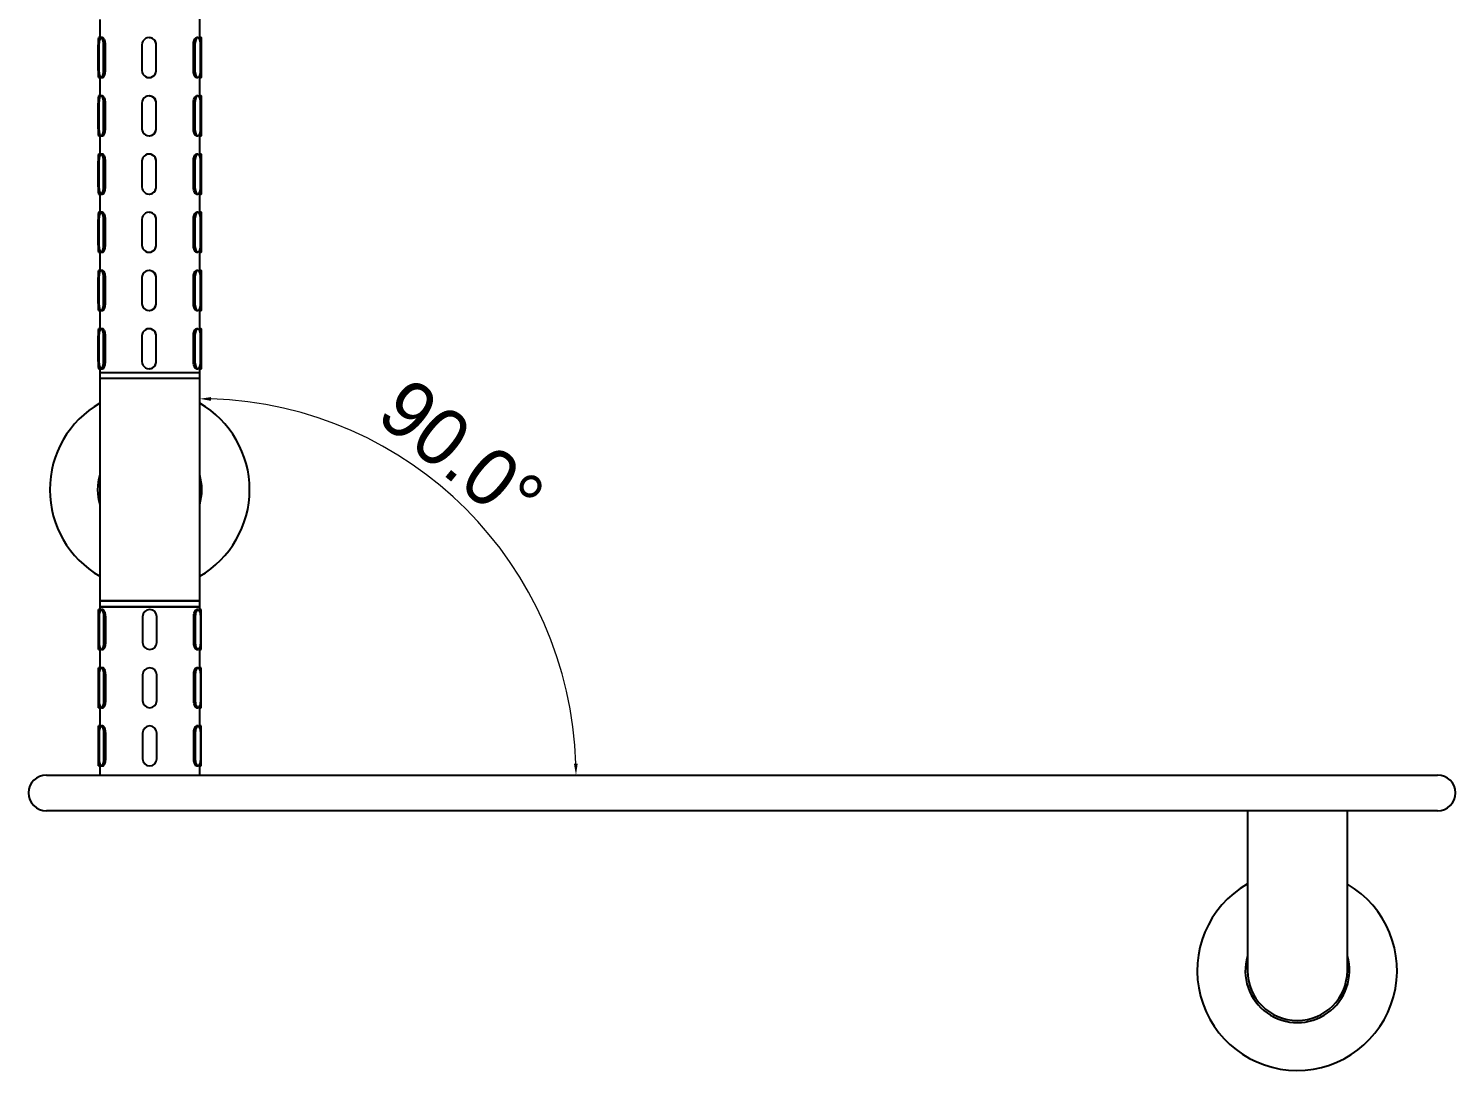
# Model space of a CAD drawing. Extents: x 0 to 2604, y 0 to 1908.
# Drawn here: x 938 to 1438, y 511 to 876 of the extents above; entities that cross this region are included whole.
import ezdxf

# ---------------------------------------------------------------- set-up
doc = ezdxf.new("R2010")
doc.units = 0
doc.header["$LTSCALE"] = 10
doc.header["$MEASUREMENT"] = 0
doc.header["$PDMODE"] = 3
doc.header["$PDSIZE"] = -10
doc.layers.get('0').update_dxf_attribs({"linetype": 'CONTINUOUS'})
doc.layers.get('DEFPOINTS').update_dxf_attribs({"linetype": 'CONTINUOUS'})
doc.styles.add('Daelim Dimension', font='')
doc.styles.get('Daelim Dimension').set_extended_font_data('나눔고딕')
doc.dimstyles.new('DEFAULT', dxfattribs={"dimscale": 2, "dimtxt": 2, "dimasz": 2, "dimexe": 0, "dimexo": 2, "dimgap": 1, "dimtad": 1, "dimdec": 0, "dimzin": 9, "dimdsep": 46, "dimtxsty": 'Daelim Dimension', "dimcen": 0.5, "dimclrd": 5, "dimclre": 5, "dimclrt": 256, "dimadec": 1, "dimazin": 0, "dimtfac": 1, "dimtdec": 0, "dimtix": 1, "dimtmove": 0, "dimatfit": 3, "dimfxl": 1, "dimtolj": 1, "dimtzin": 1, "dimlwd": 9, "dimlwe": 9, "dimarcsym": 0})

# ---------------------------------------------------------------- blocks, each defined once
blk = doc.blocks.new('*D3')
at = {"color": 5, "lineweight": 9, "transparency": 16777216}
blk.add_line((997.84, 718.25), (997.84, 746.11), dxfattribs=at)
blk.add_arc((997.84, 614.25), 131.86, 1.7381, 88.2619, dxfattribs=at)
at = {"color": 5, "transparency": 16777216}
for points in [[(1001.83, 745.38), (1001.85, 746.71), (997.84, 746.11)], [(1130.3, 618.26), (1128.97, 618.24), (1129.7, 614.25)]]:
    blk.add_solid(points, dxfattribs=at)
at = {"layer": 'DEFPOINTS', "color": 0, "transparency": 16777216}
for p in [(997.84, 714.25), (1112.03, 680.18), (997.84, 675.25), (944.12, 614.25), (1431.62, 614.25)]:
    blk.add_point(p, dxfattribs=at)
at = {"color": 7, "transparency": 16777216, "insert": (1089.55, 726.89), "char_height": 20, "attachment_point": 5, "rotation": 320.8467, "style": 'Daelim Dimension'}
blk.add_mtext('\\A1;90.0°', dxfattribs=at)

msp = doc.modelspace()

# ---------------------------------------------------------------- linework, layer by layer
at = {"color": 7, "linetype": 'Continuous', "lineweight": 25}
for p, q in [((962.84, 879.06), (962.84, 872.6)), ((997.84, 872.63), (997.84, 879.09)), ((962.31, 861.15), (962.31, 870.15)), ((962.84, 872.65), (962.34, 872.65)), ((962.52, 870.15), (962.52, 861.15)), ((963.82, 872.65), (963.35, 872.65)), ((964.17, 861.15), (964.17, 870.15)), ((964.81, 861.15), (964.81, 870.15)), ((977.61, 870.15), (977.61, 861.15)), ((980.11, 872.65), (980.11, 872.65)), ((982.61, 861.15), (982.61, 870.15)), ((982.62, 861.15), (982.62, 870.15)), ((995.65, 861.15), (995.65, 870.15)), ((996.29, 861.15), (996.29, 870.15)), ((997.17, 872.65), (996.7, 872.65)), ((998.34, 872.65), (997.83, 872.65)), ((998.06, 870.15), (998.06, 861.15)), ((998.3, 861.15), (998.3, 870.15)), ((998.37, 870.15), (998.37, 861.15)), ((962.34, 858.65), (962.84, 858.65)), ((962.84, 858.66), (962.84, 852.2)), ((963.35, 858.65), (963.82, 858.65)), ((980.11, 858.65), (980.11, 858.65)), ((996.7, 858.65), (997.17, 858.65)), ((997.83, 858.65), (998.34, 858.65)), ((997.84, 852.23), (997.84, 858.69)), ((962.84, 852.25), (962.34, 852.25)), ((963.82, 852.25), (963.35, 852.25)), ((980.11, 852.25), (980.11, 852.25)), ((997.17, 852.25), (996.7, 852.25)), ((998.34, 852.25), (997.83, 852.25)), ((962.31, 840.75), (962.31, 849.75)), ((962.52, 849.75), (962.52, 840.75)), ((964.17, 840.75), (964.17, 849.75)), ((964.81, 840.75), (964.81, 849.75)), ((977.61, 849.75), (977.61, 840.75)), ((982.61, 840.75), (982.61, 849.75)), ((982.62, 840.75), (982.62, 849.75)), ((995.65, 840.75), (995.65, 849.75)), ((996.29, 840.75), (996.29, 849.75)), ((998.06, 849.75), (998.06, 840.75)), ((998.3, 840.75), (998.3, 849.75)), ((998.37, 849.75), (998.37, 840.75)), ((962.34, 838.25), (962.84, 838.25)), ((962.84, 838.26), (962.84, 831.8)), ((963.35, 838.25), (963.82, 838.25)), ((980.11, 838.25), (980.11, 838.25)), ((996.7, 838.25), (997.17, 838.25)), ((997.83, 838.25), (998.34, 838.25)), ((997.84, 831.83), (997.84, 838.29)), ((962.84, 831.85), (962.34, 831.85)), ((963.82, 831.85), (963.35, 831.85)), ((980.11, 831.85), (980.11, 831.85)), ((997.17, 831.85), (996.7, 831.85)), ((998.34, 831.85), (997.83, 831.85)), ((962.31, 820.35), (962.31, 829.35)), ((962.52, 829.35), (962.52, 820.35)), ((964.17, 820.35), (964.17, 829.35)), ((964.81, 820.35), (964.81, 829.35)), ((977.61, 829.35), (977.61, 820.35)), ((982.61, 820.35), (982.61, 829.35)), ((982.62, 820.35), (982.62, 829.35)), ((995.65, 820.35), (995.65, 829.35)), ((996.29, 820.35), (996.29, 829.35)), ((998.06, 829.35), (998.06, 820.35)), ((998.3, 820.35), (998.3, 829.35)), ((998.37, 829.35), (998.37, 820.35)), ((962.34, 817.85), (962.84, 817.85)), ((962.84, 817.86), (962.84, 811.4)), ((963.35, 817.85), (963.82, 817.85)), ((980.11, 817.85), (980.11, 817.85)), ((996.7, 817.85), (997.17, 817.85)), ((997.83, 817.85), (998.34, 817.85)), ((997.84, 811.43), (997.84, 817.89)), ((962.84, 811.45), (962.34, 811.45)), ((963.82, 811.45), (963.35, 811.45)), ((980.11, 811.45), (980.11, 811.45)), ((997.17, 811.45), (996.7, 811.45)), ((998.34, 811.45), (997.83, 811.45)), ((962.31, 799.95), (962.31, 808.95)), ((962.52, 808.95), (962.52, 799.95)), ((964.17, 799.95), (964.17, 808.95)), ((964.81, 799.95), (964.81, 808.95)), ((977.61, 808.95), (977.61, 799.95)), ((982.61, 799.95), (982.61, 808.95)), ((982.62, 799.95), (982.62, 808.95)), ((995.65, 799.95), (995.65, 808.95)), ((996.29, 799.95), (996.29, 808.95)), ((998.06, 808.95), (998.06, 799.95)), ((998.3, 799.95), (998.3, 808.95)), ((998.37, 808.95), (998.37, 799.95)), ((962.34, 797.45), (962.84, 797.45)), ((962.84, 797.46), (962.84, 791)), ((963.35, 797.45), (963.82, 797.45)), ((980.11, 797.45), (980.11, 797.45)), ((996.7, 797.45), (997.17, 797.45)), ((997.83, 797.45), (998.34, 797.45)), ((997.84, 791.03), (997.84, 797.49)), ((962.84, 791.05), (962.34, 791.05)), ((963.82, 791.05), (963.35, 791.05)), ((980.11, 791.05), (980.11, 791.05)), ((997.17, 791.05), (996.7, 791.05)), ((998.34, 791.05), (997.83, 791.05)), ((962.31, 779.55), (962.31, 788.55)), ((962.52, 788.55), (962.52, 779.55)), ((964.17, 779.55), (964.17, 788.55)), ((964.81, 779.55), (964.81, 788.55)), ((977.61, 788.55), (977.61, 779.55)), ((982.61, 779.55), (982.61, 788.55)), ((982.62, 779.55), (982.62, 788.55)), ((995.65, 779.55), (995.65, 788.55)), ((996.29, 779.55), (996.29, 788.55)), ((998.06, 788.55), (998.06, 779.55)), ((998.3, 779.55), (998.3, 788.55)), ((998.37, 788.55), (998.37, 779.55)), ((962.34, 777.05), (962.84, 777.05)), ((962.84, 777.06), (962.84, 770.6)), ((963.35, 777.05), (963.82, 777.05)), ((980.11, 777.05), (980.11, 777.05)), ((996.7, 777.05), (997.17, 777.05)), ((997.83, 777.05), (998.34, 777.05)), ((997.84, 770.63), (997.84, 777.09)), ((962.84, 770.65), (962.34, 770.65)), ((963.82, 770.65), (963.35, 770.65)), ((980.11, 770.65), (980.11, 770.65)), ((997.17, 770.65), (996.7, 770.65)), ((998.34, 770.65), (997.83, 770.65)), ((962.31, 759.15), (962.31, 768.15)), ((962.52, 768.15), (962.52, 759.15)), ((964.17, 759.15), (964.17, 768.15)), ((964.81, 759.15), (964.81, 768.15)), ((977.61, 768.15), (977.61, 759.15)), ((982.61, 759.15), (982.61, 768.15)), ((982.62, 759.15), (982.62, 768.15)), ((995.65, 759.15), (995.65, 768.15)), ((996.29, 759.15), (996.29, 768.15)), ((998.06, 768.15), (998.06, 759.15)), ((998.3, 759.15), (998.3, 768.15)), ((998.37, 768.15), (998.37, 759.15)), ((962.34, 756.65), (962.84, 756.65)), ((962.84, 756.66), (962.84, 755.25)), ((962.84, 755.25), (962.84, 753.25)), ((997.84, 755.25), (962.84, 755.25)), ((963.35, 756.65), (963.82, 756.65)), ((980.11, 756.65), (980.11, 756.65)), ((996.7, 756.65), (997.17, 756.65)), ((997.83, 756.65), (998.34, 756.65)), ((997.84, 755.25), (997.84, 756.69)), ((997.84, 753.25), (997.84, 755.25)), ((962.84, 753.25), (962.84, 714.25)), ((997.84, 753.25), (962.84, 753.25)), ((997.84, 714.25), (997.84, 753.25)), ((962.84, 714.25), (962.84, 675.25)), ((997.84, 675.25), (997.84, 714.25)), ((962.84, 675.25), (962.84, 673.25)), ((962.84, 675.25), (980.34, 675.25)), ((997.84, 675.25), (962.84, 675.25)), ((980.34, 675.25), (997.84, 675.25)), ((997.84, 673.25), (997.84, 675.25)), ((962.84, 672.25), (962.34, 672.25)), ((962.34, 669.75), (962.34, 672.25)), ((962.84, 673.25), (962.84, 672.21)), ((962.84, 673.25), (980.34, 673.25)), ((980.34, 673.25), (962.84, 673.25)), ((963.9, 672.25), (963.42, 672.25)), ((980.34, 673.25), (997.84, 673.25)), ((997.84, 673.25), (980.34, 673.25)), ((997.25, 672.25), (996.78, 672.25)), ((998.34, 672.25), (997.83, 672.25)), ((997.84, 672.21), (997.84, 673.25)), ((998.34, 669.75), (998.34, 672.25)), ((962.34, 660.75), (962.34, 669.75)), ((962.57, 669.75), (962.57, 660.75)), ((964.28, 660.75), (964.28, 669.75)), ((964.92, 660.75), (964.92, 669.75)), ((977.84, 669.75), (977.84, 660.75)), ((982.84, 660.75), (982.84, 669.75)), ((995.76, 660.75), (995.76, 669.75)), ((996.4, 660.75), (996.4, 669.75)), ((998.11, 669.75), (998.11, 660.75)), ((998.34, 660.75), (998.34, 669.75)), ((962.34, 658.25), (962.34, 660.75)), ((998.34, 658.25), (998.34, 660.75)), ((962.34, 658.25), (962.84, 658.25)), ((962.84, 658.28), (962.84, 651.81)), ((963.42, 658.25), (963.9, 658.25)), ((996.78, 658.25), (997.25, 658.25)), ((997.83, 658.25), (998.34, 658.25)), ((997.84, 651.81), (997.84, 658.28)), ((962.84, 651.85), (962.34, 651.85)), ((962.34, 649.35), (962.34, 651.85)), ((963.9, 651.85), (963.42, 651.85)), ((997.25, 651.85), (996.78, 651.85)), ((998.34, 651.85), (997.83, 651.85)), ((998.34, 649.35), (998.34, 651.85)), ((962.34, 640.35), (962.34, 649.35)), ((962.57, 649.35), (962.57, 640.35)), ((964.28, 640.35), (964.28, 649.35)), ((964.92, 640.35), (964.92, 649.35)), ((977.84, 649.35), (977.84, 640.35)), ((982.84, 640.35), (982.84, 649.35)), ((995.76, 640.35), (995.76, 649.35)), ((996.4, 640.35), (996.4, 649.35)), ((998.11, 649.35), (998.11, 640.35)), ((998.34, 640.35), (998.34, 649.35)), ((962.34, 637.85), (962.34, 640.35)), ((998.34, 637.85), (998.34, 640.35)), ((962.34, 637.85), (962.84, 637.85)), ((962.84, 637.88), (962.84, 631.41)), ((963.42, 637.85), (963.9, 637.85)), ((996.78, 637.85), (997.25, 637.85)), ((997.83, 637.85), (998.34, 637.85)), ((997.84, 631.41), (997.84, 637.88)), ((962.84, 631.45), (962.34, 631.45)), ((962.34, 628.95), (962.34, 631.45)), ((963.9, 631.45), (963.42, 631.45)), ((997.25, 631.45), (996.78, 631.45)), ((998.34, 631.45), (997.83, 631.45)), ((998.34, 628.95), (998.34, 631.45)), ((962.34, 619.95), (962.34, 628.95)), ((962.57, 628.95), (962.57, 619.95)), ((964.28, 619.95), (964.28, 628.95)), ((964.92, 619.95), (964.92, 628.95)), ((977.84, 628.95), (977.84, 619.95)), ((982.84, 619.95), (982.84, 628.95)), ((995.76, 619.95), (995.76, 628.95)), ((996.4, 619.95), (996.4, 628.95)), ((998.11, 628.95), (998.11, 619.95)), ((998.34, 619.95), (998.34, 628.95)), ((962.34, 617.45), (962.34, 619.95)), ((962.34, 617.45), (962.84, 617.45)), ((962.84, 617.48), (962.84, 614.25)), ((963.42, 617.45), (963.9, 617.45)), ((996.78, 617.45), (997.25, 617.45)), ((997.83, 617.45), (998.34, 617.45)), ((997.84, 614.25), (997.84, 617.48)), ((998.34, 617.45), (998.34, 619.95)), ((944.12, 614.25), (1431.62, 614.25)), ((1431.62, 601.75), (944.12, 601.75)), ((1364.98, 601.75), (1364.98, 570.75)), ((1399.98, 570.75), (1399.98, 601.75)), ((1364.98, 570.75), (1364.98, 545.75)), ((1399.98, 545.75), (1399.98, 570.75))]:
    msp.add_line(p, q, dxfattribs=at)
at = {"color": 7, "linetype": 'Continuous', "lineweight": 25, "flags": 128}
for points in [[(964.17, 870.15), (964.11, 871.1), (963.93, 871.91), (963.66, 872.46), (963.35, 872.65), (963.03, 872.46), (962.76, 871.91), (962.58, 871.1), (962.52, 870.15)], [(996.29, 870.15), (996.35, 871.1), (996.55, 871.91), (996.83, 872.46), (997.17, 872.65), (997.51, 872.46), (997.8, 871.91), (997.99, 871.1), (998.06, 870.15)], [(998.3, 870.15), (998.31, 871.1), (998.31, 871.91), (998.32, 872.46), (998.34, 872.65), (998.35, 872.46), (998.36, 871.91), (998.36, 871.1), (998.37, 870.15)], [(962.52, 861.15), (962.58, 860.19), (962.76, 859.38), (963.03, 858.84), (963.35, 858.65), (963.66, 858.84), (963.93, 859.38), (964.11, 860.19), (964.17, 861.15)], [(998.06, 861.15), (997.99, 860.19), (997.8, 859.38), (997.51, 858.84), (997.17, 858.65), (996.83, 858.84), (996.55, 859.38), (996.35, 860.19), (996.29, 861.15)], [(998.37, 861.15), (998.36, 860.19), (998.36, 859.38), (998.35, 858.84), (998.34, 858.65), (998.32, 858.84), (998.31, 859.38), (998.31, 860.19), (998.3, 861.15)], [(964.17, 849.75), (964.11, 850.7), (963.93, 851.51), (963.66, 852.06), (963.35, 852.25), (963.03, 852.06), (962.76, 851.51), (962.58, 850.7), (962.52, 849.75)], [(996.29, 849.75), (996.35, 850.7), (996.55, 851.51), (996.83, 852.06), (997.17, 852.25), (997.51, 852.06), (997.8, 851.51), (997.99, 850.7), (998.06, 849.75)], [(998.3, 849.75), (998.31, 850.7), (998.31, 851.51), (998.32, 852.06), (998.34, 852.25), (998.35, 852.06), (998.36, 851.51), (998.36, 850.7), (998.37, 849.75)], [(962.52, 840.75), (962.58, 839.79), (962.76, 838.98), (963.03, 838.44), (963.35, 838.25), (963.66, 838.44), (963.93, 838.98), (964.11, 839.79), (964.17, 840.75)], [(998.06, 840.75), (997.99, 839.79), (997.8, 838.98), (997.51, 838.44), (997.17, 838.25), (996.83, 838.44), (996.55, 838.98), (996.35, 839.79), (996.29, 840.75)], [(998.37, 840.75), (998.36, 839.79), (998.36, 838.98), (998.35, 838.44), (998.34, 838.25), (998.32, 838.44), (998.31, 838.98), (998.31, 839.79), (998.3, 840.75)], [(964.17, 829.35), (964.11, 830.3), (963.93, 831.11), (963.66, 831.66), (963.35, 831.85), (963.03, 831.66), (962.76, 831.11), (962.58, 830.3), (962.52, 829.35)], [(996.29, 829.35), (996.35, 830.3), (996.55, 831.11), (996.83, 831.66), (997.17, 831.85), (997.51, 831.66), (997.8, 831.11), (997.99, 830.3), (998.06, 829.35)], [(998.3, 829.35), (998.31, 830.3), (998.31, 831.11), (998.32, 831.66), (998.34, 831.85), (998.35, 831.66), (998.36, 831.11), (998.36, 830.3), (998.37, 829.35)], [(962.52, 820.35), (962.58, 819.39), (962.76, 818.58), (963.03, 818.04), (963.35, 817.85), (963.66, 818.04), (963.93, 818.58), (964.11, 819.39), (964.17, 820.35)], [(998.06, 820.35), (997.99, 819.39), (997.8, 818.58), (997.51, 818.04), (997.17, 817.85), (996.83, 818.04), (996.55, 818.58), (996.35, 819.39), (996.29, 820.35)], [(998.37, 820.35), (998.36, 819.39), (998.36, 818.58), (998.35, 818.04), (998.34, 817.85), (998.32, 818.04), (998.31, 818.58), (998.31, 819.39), (998.3, 820.35)], [(964.17, 808.95), (964.11, 809.9), (963.93, 810.71), (963.66, 811.26), (963.35, 811.45), (963.03, 811.26), (962.76, 810.71), (962.58, 809.9), (962.52, 808.95)], [(996.29, 808.95), (996.35, 809.9), (996.55, 810.71), (996.83, 811.26), (997.17, 811.45), (997.51, 811.26), (997.8, 810.71), (997.99, 809.9), (998.06, 808.95)], [(998.3, 808.95), (998.31, 809.9), (998.31, 810.71), (998.32, 811.26), (998.34, 811.45), (998.35, 811.26), (998.36, 810.71), (998.36, 809.9), (998.37, 808.95)], [(962.52, 799.95), (962.58, 798.99), (962.76, 798.18), (963.03, 797.64), (963.35, 797.45), (963.66, 797.64), (963.93, 798.18), (964.11, 798.99), (964.17, 799.95)], [(998.06, 799.95), (997.99, 798.99), (997.8, 798.18), (997.51, 797.64), (997.17, 797.45), (996.83, 797.64), (996.55, 798.18), (996.35, 798.99), (996.29, 799.95)], [(998.37, 799.95), (998.36, 798.99), (998.36, 798.18), (998.35, 797.64), (998.34, 797.45), (998.32, 797.64), (998.31, 798.18), (998.31, 798.99), (998.3, 799.95)], [(964.17, 788.55), (964.11, 789.5), (963.93, 790.31), (963.66, 790.86), (963.35, 791.05), (963.03, 790.86), (962.76, 790.31), (962.58, 789.5), (962.52, 788.55)], [(996.29, 788.55), (996.35, 789.5), (996.55, 790.31), (996.83, 790.86), (997.17, 791.05), (997.51, 790.86), (997.8, 790.31), (997.99, 789.5), (998.06, 788.55)], [(998.3, 788.55), (998.31, 789.5), (998.31, 790.31), (998.32, 790.86), (998.34, 791.05), (998.35, 790.86), (998.36, 790.31), (998.36, 789.5), (998.37, 788.55)], [(962.52, 779.55), (962.58, 778.59), (962.76, 777.78), (963.03, 777.24), (963.35, 777.05), (963.66, 777.24), (963.93, 777.78), (964.11, 778.59), (964.17, 779.55)], [(998.06, 779.55), (997.99, 778.59), (997.8, 777.78), (997.51, 777.24), (997.17, 777.05), (996.83, 777.24), (996.55, 777.78), (996.35, 778.59), (996.29, 779.55)], [(998.37, 779.55), (998.36, 778.59), (998.36, 777.78), (998.35, 777.24), (998.34, 777.05), (998.32, 777.24), (998.31, 777.78), (998.31, 778.59), (998.3, 779.55)], [(964.17, 768.15), (964.11, 769.1), (963.93, 769.91), (963.66, 770.46), (963.35, 770.65), (963.03, 770.46), (962.76, 769.91), (962.58, 769.1), (962.52, 768.15)], [(996.29, 768.15), (996.35, 769.1), (996.55, 769.91), (996.83, 770.46), (997.17, 770.65), (997.51, 770.46), (997.8, 769.91), (997.99, 769.1), (998.06, 768.15)], [(998.3, 768.15), (998.31, 769.1), (998.31, 769.91), (998.32, 770.46), (998.34, 770.65), (998.35, 770.46), (998.36, 769.91), (998.36, 769.1), (998.37, 768.15)], [(962.52, 759.15), (962.58, 758.19), (962.76, 757.38), (963.03, 756.84), (963.35, 756.65), (963.66, 756.84), (963.93, 757.38), (964.11, 758.19), (964.17, 759.15)], [(998.06, 759.15), (997.99, 758.19), (997.8, 757.38), (997.51, 756.84), (997.17, 756.65), (996.83, 756.84), (996.55, 757.38), (996.35, 758.19), (996.29, 759.15)], [(998.37, 759.15), (998.36, 758.19), (998.36, 757.38), (998.35, 756.84), (998.34, 756.65), (998.32, 756.84), (998.31, 757.38), (998.31, 758.19), (998.3, 759.15)], [(964.28, 669.75), (964.21, 670.7), (964.03, 671.51), (963.75, 672.06), (963.42, 672.25), (963.09, 672.06), (962.82, 671.51), (962.63, 670.7), (962.57, 669.75)], [(996.4, 669.75), (996.46, 670.7), (996.65, 671.51), (996.92, 672.06), (997.25, 672.25), (997.58, 672.06), (997.86, 671.51), (998.04, 670.7), (998.11, 669.75)], [(962.57, 660.75), (962.63, 659.79), (962.82, 658.98), (963.09, 658.44), (963.42, 658.25), (963.75, 658.44), (964.03, 658.98), (964.21, 659.79), (964.28, 660.75)], [(998.11, 660.75), (998.04, 659.79), (997.86, 658.98), (997.58, 658.44), (997.25, 658.25), (996.92, 658.44), (996.65, 658.98), (996.46, 659.79), (996.4, 660.75)], [(964.28, 649.35), (964.21, 650.3), (964.03, 651.11), (963.75, 651.66), (963.42, 651.85), (963.09, 651.66), (962.82, 651.11), (962.63, 650.3), (962.57, 649.35)], [(996.4, 649.35), (996.46, 650.3), (996.65, 651.11), (996.92, 651.66), (997.25, 651.85), (997.58, 651.66), (997.86, 651.11), (998.04, 650.3), (998.11, 649.35)], [(962.57, 640.35), (962.63, 639.39), (962.82, 638.58), (963.09, 638.04), (963.42, 637.85), (963.75, 638.04), (964.03, 638.58), (964.21, 639.39), (964.28, 640.35)], [(998.11, 640.35), (998.04, 639.39), (997.86, 638.58), (997.58, 638.04), (997.25, 637.85), (996.92, 638.04), (996.65, 638.58), (996.46, 639.39), (996.4, 640.35)], [(964.28, 628.95), (964.21, 629.9), (964.03, 630.71), (963.75, 631.26), (963.42, 631.45), (963.09, 631.26), (962.82, 630.71), (962.63, 629.9), (962.57, 628.95)], [(996.4, 628.95), (996.46, 629.9), (996.65, 630.71), (996.92, 631.26), (997.25, 631.45), (997.58, 631.26), (997.86, 630.71), (998.04, 629.9), (998.11, 628.95)], [(962.57, 619.95), (962.63, 618.99), (962.82, 618.18), (963.09, 617.64), (963.42, 617.45), (963.75, 617.64), (964.03, 618.18), (964.21, 618.99), (964.28, 619.95)], [(998.11, 619.95), (998.04, 618.99), (997.86, 618.18), (997.58, 617.64), (997.25, 617.45), (996.92, 617.64), (996.65, 618.18), (996.46, 618.99), (996.4, 619.95)]]:
    msp.add_lwpolyline(points, dxfattribs=at)
at = {"color": 7, "linetype": 'Continuous', "lineweight": 25}
for centre, radius, start, end in [((1011.64, 870.77), 49.34, 177.8221, 180.7257), ((980.11, 870.15), 2.5, 359.9965, 180.0035), ((1011.64, 860.52), 49.34, 179.2743, 182.1779), ((980.11, 861.15), 2.5, 179.9965, 0.0035), ((1011.64, 850.37), 49.34, 177.8221, 180.7257), ((980.11, 849.75), 2.5, 359.9965, 180.0035), ((1011.64, 840.12), 49.34, 179.2743, 182.1779), ((980.11, 840.75), 2.5, 179.9965, 0.0035), ((1011.64, 829.97), 49.34, 177.8221, 180.7257), ((980.11, 829.35), 2.5, 359.9965, 180.0035), ((1011.64, 819.72), 49.34, 179.2743, 182.1779), ((980.11, 820.35), 2.5, 179.9965, 0.0035), ((1011.64, 809.57), 49.34, 177.8221, 180.7257), ((980.11, 808.95), 2.5, 359.9965, 180.0035), ((1011.64, 799.32), 49.34, 179.2743, 182.1779), ((980.11, 799.95), 2.5, 179.9965, 0.0035), ((1011.64, 789.17), 49.34, 177.8221, 180.7257), ((980.11, 788.55), 2.5, 359.9965, 180.0035), ((1011.64, 778.92), 49.34, 179.2743, 182.1779), ((980.11, 779.55), 2.5, 179.9965, 0.0035), ((1011.64, 768.77), 49.34, 177.8221, 180.7257), ((980.11, 768.15), 2.5, 359.9965, 180.0035), ((1011.64, 758.52), 49.34, 179.2743, 182.1779), ((980.11, 759.15), 2.5, 179.9965, 0.0035), ((980.34, 714.25), 18.25, 163.5171, 196.4829), ((980.34, 714.25), 18.25, 343.5171, 16.4829), ((980.34, 669.75), 2.5, 0, 180), ((980.34, 660.75), 2.5, 180, 0), ((980.34, 649.35), 2.5, 0, 180), ((980.34, 640.35), 2.5, 180, 0), ((980.34, 628.95), 2.5, 0, 180), ((980.34, 619.95), 2.5, 180, 0), ((944.12, 608), 6.25, 90, 270), ((1431.62, 608), 6.25, 270, 90), ((1382.48, 545.75), 18.25, 163.5171, 16.4829), ((1382.48, 545.75), 17.5, 180, 270), ((1382.48, 545.75), 17.5, 270, 0)]:
    msp.add_arc(centre, radius, start, end, dxfattribs=at)
for centre, start, end in [((980.34, 714.25), 119.9998, 240.0002), ((980.34, 714.25), 299.9998, 60.0002), ((1382.39, 545.75), 119.8299, 59.8296)]:
    msp.add_arc(centre, 35, start, end)
for points, knots in [([(962.88, 872.15), (962.88, 872.19), (962.86, 872.42), (962.84, 872.59), (962.84, 872.6), (962.84, 872.6)], [0, 0, 0, 0, 0.117453, 0.747636, 1, 1, 1, 1]), ([(964.81, 870.15), (964.8, 870.43), (964.77, 870.98), (964.58, 871.73), (964.31, 872.29), (964.04, 872.61), (963.88, 872.61), (963.82, 872.61)], [0, 0, 0, 0, 0.213248, 0.426444, 0.641012, 0.856495, 1, 1, 1, 1]), ([(982.62, 870.15), (982.59, 870.43), (982.53, 870.98), (982.11, 871.73), (981.48, 872.29), (980.77, 872.61), (980.3, 872.61), (980.11, 872.61)], [0, 0, 0, 0, 0.213248, 0.426444, 0.641012, 0.856495, 1, 1, 1, 1]), ([(995.65, 870.15), (995.66, 870.43), (995.69, 870.98), (995.9, 871.73), (996.18, 872.29), (996.47, 872.61), (996.63, 872.61), (996.7, 872.61)], [0, 0, 0, 0, 0.213248, 0.426444, 0.641012, 0.856495, 1, 1, 1, 1]), ([(997.74, 872.01), (997.75, 872.1), (997.78, 872.38), (997.82, 872.61), (997.83, 872.61), (997.83, 872.61)], [0, 0, 0, 0, 0.208826, 0.683729, 1, 1, 1, 1]), ([(963.82, 858.68), (963.85, 858.67), (963.97, 858.63), (964.21, 858.86), (964.49, 859.33), (964.71, 860.03), (964.8, 860.67), (964.81, 861.05), (964.81, 861.15)], [0, 0, 0, 0, 0.070496, 0.28295, 0.496154, 0.711255, 0.926476, 1, 1, 1, 1]), ([(980.12, 858.68), (980.21, 858.67), (980.58, 858.63), (981.21, 858.86), (981.91, 859.33), (982.41, 860.03), (982.6, 860.67), (982.61, 861.05), (982.62, 861.15)], [0, 0, 0, 0, 0.070496, 0.28295, 0.496154, 0.711255, 0.926476, 1, 1, 1, 1]), ([(996.7, 858.68), (996.67, 858.67), (996.54, 858.63), (996.29, 858.86), (995.99, 859.33), (995.75, 860.03), (995.66, 860.67), (995.65, 861.05), (995.65, 861.15)], [0, 0, 0, 0, 0.070496, 0.28295, 0.496154, 0.711255, 0.926476, 1, 1, 1, 1]), ([(962.84, 858.66), (962.84, 858.66), (962.83, 858.64), (962.85, 858.8), (962.87, 859.05), (962.88, 859.14)], [0, 0, 0, 0, 0.0421383, 0.6731827, 1, 1, 1, 1]), ([(997.83, 858.68), (997.83, 858.67), (997.83, 858.63), (997.79, 858.82), (997.76, 859.13), (997.74, 859.26)], [0, 0, 0, 0, 0.1570071, 0.6301764, 1, 1, 1, 1]), ([(962.88, 851.75), (962.88, 851.79), (962.86, 852.02), (962.84, 852.19), (962.84, 852.2), (962.84, 852.2)], [0, 0, 0, 0, 0.1174528, 0.747636, 1, 1, 1, 1]), ([(964.81, 849.75), (964.8, 850.03), (964.77, 850.58), (964.58, 851.33), (964.31, 851.89), (964.04, 852.21), (963.88, 852.21), (963.82, 852.21)], [0, 0, 0, 0, 0.213248, 0.426444, 0.641012, 0.856495, 1, 1, 1, 1]), ([(982.62, 849.75), (982.59, 850.03), (982.53, 850.58), (982.11, 851.33), (981.48, 851.89), (980.77, 852.21), (980.3, 852.21), (980.11, 852.21)], [0, 0, 0, 0, 0.213248, 0.426444, 0.641012, 0.856495, 1, 1, 1, 1]), ([(995.65, 849.75), (995.66, 850.03), (995.69, 850.58), (995.9, 851.33), (996.18, 851.89), (996.47, 852.21), (996.63, 852.21), (996.7, 852.21)], [0, 0, 0, 0, 0.213248, 0.426444, 0.641012, 0.856495, 1, 1, 1, 1]), ([(997.74, 851.61), (997.75, 851.7), (997.78, 851.98), (997.82, 852.21), (997.83, 852.21), (997.83, 852.21)], [0, 0, 0, 0, 0.208826, 0.683729, 1, 1, 1, 1]), ([(963.82, 838.28), (963.85, 838.27), (963.97, 838.23), (964.21, 838.46), (964.49, 838.93), (964.71, 839.63), (964.8, 840.27), (964.81, 840.65), (964.81, 840.75)], [0, 0, 0, 0, 0.070496, 0.28295, 0.496154, 0.711255, 0.926476, 1, 1, 1, 1]), ([(980.12, 838.28), (980.21, 838.27), (980.58, 838.23), (981.21, 838.46), (981.91, 838.93), (982.41, 839.63), (982.6, 840.27), (982.61, 840.65), (982.62, 840.75)], [0, 0, 0, 0, 0.070496, 0.28295, 0.496154, 0.711255, 0.926476, 1, 1, 1, 1]), ([(996.7, 838.28), (996.67, 838.27), (996.54, 838.23), (996.29, 838.46), (995.99, 838.93), (995.75, 839.63), (995.66, 840.27), (995.65, 840.65), (995.65, 840.75)], [0, 0, 0, 0, 0.070496, 0.28295, 0.496154, 0.711255, 0.926476, 1, 1, 1, 1]), ([(962.84, 838.26), (962.84, 838.26), (962.83, 838.24), (962.85, 838.4), (962.87, 838.65), (962.88, 838.74)], [0, 0, 0, 0, 0.0421383, 0.6731827, 1, 1, 1, 1]), ([(997.83, 838.28), (997.83, 838.27), (997.83, 838.23), (997.79, 838.42), (997.76, 838.73), (997.74, 838.86)], [0, 0, 0, 0, 0.157007, 0.630176, 1, 1, 1, 1]), ([(962.88, 831.35), (962.88, 831.39), (962.86, 831.62), (962.84, 831.79), (962.84, 831.8), (962.84, 831.8)], [0, 0, 0, 0, 0.1174528, 0.747636, 1, 1, 1, 1]), ([(964.81, 829.35), (964.8, 829.63), (964.77, 830.18), (964.58, 830.93), (964.31, 831.49), (964.04, 831.81), (963.88, 831.81), (963.82, 831.81)], [0, 0, 0, 0, 0.213248, 0.426444, 0.641012, 0.856495, 1, 1, 1, 1]), ([(982.62, 829.35), (982.59, 829.63), (982.53, 830.18), (982.11, 830.93), (981.48, 831.49), (980.77, 831.81), (980.3, 831.81), (980.11, 831.81)], [0, 0, 0, 0, 0.213248, 0.426444, 0.641012, 0.856495, 1, 1, 1, 1]), ([(995.65, 829.35), (995.66, 829.63), (995.69, 830.18), (995.9, 830.93), (996.18, 831.49), (996.47, 831.81), (996.63, 831.81), (996.7, 831.81)], [0, 0, 0, 0, 0.213248, 0.426444, 0.641012, 0.856495, 1, 1, 1, 1]), ([(997.74, 831.21), (997.75, 831.3), (997.78, 831.58), (997.82, 831.81), (997.83, 831.81), (997.83, 831.81)], [0, 0, 0, 0, 0.208826, 0.683729, 1, 1, 1, 1]), ([(963.82, 817.88), (963.85, 817.87), (963.97, 817.83), (964.21, 818.06), (964.49, 818.53), (964.71, 819.23), (964.8, 819.87), (964.81, 820.25), (964.81, 820.35)], [0, 0, 0, 0, 0.070496, 0.28295, 0.496154, 0.711255, 0.926476, 1, 1, 1, 1]), ([(980.12, 817.88), (980.21, 817.87), (980.58, 817.83), (981.21, 818.06), (981.91, 818.53), (982.41, 819.23), (982.6, 819.87), (982.61, 820.25), (982.62, 820.35)], [0, 0, 0, 0, 0.070496, 0.28295, 0.496154, 0.711255, 0.926476, 1, 1, 1, 1]), ([(996.7, 817.88), (996.67, 817.87), (996.54, 817.83), (996.29, 818.06), (995.99, 818.53), (995.75, 819.23), (995.66, 819.87), (995.65, 820.25), (995.65, 820.35)], [0, 0, 0, 0, 0.070496, 0.28295, 0.496154, 0.711255, 0.926476, 1, 1, 1, 1]), ([(962.84, 817.86), (962.84, 817.86), (962.83, 817.84), (962.85, 818), (962.87, 818.25), (962.88, 818.34)], [0, 0, 0, 0, 0.0421383, 0.6731827, 1, 1, 1, 1]), ([(997.83, 817.88), (997.83, 817.87), (997.83, 817.83), (997.79, 818.02), (997.76, 818.33), (997.74, 818.46)], [0, 0, 0, 0, 0.157007, 0.630176, 1, 1, 1, 1]), ([(962.88, 810.95), (962.88, 810.99), (962.86, 811.22), (962.84, 811.39), (962.84, 811.4), (962.84, 811.4)], [0, 0, 0, 0, 0.1174528, 0.747636, 1, 1, 1, 1]), ([(964.81, 808.95), (964.8, 809.23), (964.77, 809.78), (964.58, 810.53), (964.31, 811.09), (964.04, 811.41), (963.88, 811.41), (963.82, 811.41)], [0, 0, 0, 0, 0.213248, 0.426444, 0.641012, 0.856495, 1, 1, 1, 1]), ([(982.62, 808.95), (982.59, 809.23), (982.53, 809.78), (982.11, 810.53), (981.48, 811.09), (980.77, 811.41), (980.3, 811.41), (980.11, 811.41)], [0, 0, 0, 0, 0.213248, 0.426444, 0.641012, 0.856495, 1, 1, 1, 1]), ([(995.65, 808.95), (995.66, 809.23), (995.69, 809.78), (995.9, 810.53), (996.18, 811.09), (996.47, 811.41), (996.63, 811.41), (996.7, 811.41)], [0, 0, 0, 0, 0.213248, 0.426444, 0.641012, 0.856495, 1, 1, 1, 1]), ([(997.74, 810.81), (997.75, 810.9), (997.78, 811.18), (997.82, 811.41), (997.83, 811.41), (997.83, 811.41)], [0, 0, 0, 0, 0.208826, 0.683729, 1, 1, 1, 1]), ([(962.84, 797.46), (962.84, 797.46), (962.83, 797.44), (962.85, 797.6), (962.87, 797.85), (962.88, 797.94)], [0, 0, 0, 0, 0.0421383, 0.6731827, 1, 1, 1, 1]), ([(963.82, 797.48), (963.85, 797.47), (963.97, 797.43), (964.21, 797.66), (964.49, 798.13), (964.71, 798.83), (964.8, 799.47), (964.81, 799.85), (964.81, 799.95)], [0, 0, 0, 0, 0.070496, 0.28295, 0.496154, 0.711255, 0.926476, 1, 1, 1, 1]), ([(980.12, 797.48), (980.21, 797.47), (980.58, 797.43), (981.21, 797.66), (981.91, 798.13), (982.41, 798.83), (982.6, 799.47), (982.61, 799.85), (982.62, 799.95)], [0, 0, 0, 0, 0.070496, 0.28295, 0.496154, 0.711255, 0.926476, 1, 1, 1, 1]), ([(996.7, 797.48), (996.67, 797.47), (996.54, 797.43), (996.29, 797.66), (995.99, 798.13), (995.75, 798.83), (995.66, 799.47), (995.65, 799.85), (995.65, 799.95)], [0, 0, 0, 0, 0.070496, 0.28295, 0.496154, 0.711255, 0.926476, 1, 1, 1, 1]), ([(997.83, 797.48), (997.83, 797.47), (997.83, 797.43), (997.79, 797.62), (997.76, 797.93), (997.74, 798.06)], [0, 0, 0, 0, 0.157007, 0.630176, 1, 1, 1, 1]), ([(962.88, 790.55), (962.88, 790.59), (962.86, 790.82), (962.84, 790.99), (962.84, 791), (962.84, 791)], [0, 0, 0, 0, 0.1174528, 0.747636, 1, 1, 1, 1]), ([(964.81, 788.55), (964.8, 788.83), (964.77, 789.38), (964.58, 790.13), (964.31, 790.69), (964.04, 791.01), (963.88, 791.01), (963.82, 791.01)], [0, 0, 0, 0, 0.213248, 0.426444, 0.641012, 0.856495, 1, 1, 1, 1]), ([(982.62, 788.55), (982.59, 788.83), (982.53, 789.38), (982.11, 790.13), (981.48, 790.69), (980.77, 791.01), (980.3, 791.01), (980.11, 791.01)], [0, 0, 0, 0, 0.213248, 0.426444, 0.641012, 0.856495, 1, 1, 1, 1]), ([(995.65, 788.55), (995.66, 788.83), (995.69, 789.38), (995.9, 790.13), (996.18, 790.69), (996.47, 791.01), (996.63, 791.01), (996.7, 791.01)], [0, 0, 0, 0, 0.213248, 0.426444, 0.641012, 0.856495, 1, 1, 1, 1]), ([(997.74, 790.41), (997.75, 790.5), (997.78, 790.78), (997.82, 791.01), (997.83, 791.01), (997.83, 791.01)], [0, 0, 0, 0, 0.208826, 0.683729, 1, 1, 1, 1]), ([(962.84, 777.06), (962.84, 777.06), (962.83, 777.04), (962.85, 777.2), (962.87, 777.45), (962.88, 777.54)], [0, 0, 0, 0, 0.042138, 0.673183, 1, 1, 1, 1]), ([(963.82, 777.08), (963.85, 777.07), (963.97, 777.03), (964.21, 777.26), (964.49, 777.73), (964.71, 778.43), (964.8, 779.07), (964.81, 779.45), (964.81, 779.55)], [0, 0, 0, 0, 0.070496, 0.28295, 0.496154, 0.711255, 0.926476, 1, 1, 1, 1]), ([(980.12, 777.08), (980.21, 777.07), (980.58, 777.03), (981.21, 777.26), (981.91, 777.73), (982.41, 778.43), (982.6, 779.07), (982.61, 779.45), (982.62, 779.55)], [0, 0, 0, 0, 0.070496, 0.28295, 0.496154, 0.711255, 0.926476, 1, 1, 1, 1]), ([(996.7, 777.08), (996.67, 777.07), (996.54, 777.03), (996.29, 777.26), (995.99, 777.73), (995.75, 778.43), (995.66, 779.07), (995.65, 779.45), (995.65, 779.55)], [0, 0, 0, 0, 0.070496, 0.28295, 0.496154, 0.711255, 0.926476, 1, 1, 1, 1]), ([(997.83, 777.08), (997.83, 777.07), (997.83, 777.03), (997.79, 777.22), (997.76, 777.53), (997.74, 777.66)], [0, 0, 0, 0, 0.157007, 0.630176, 1, 1, 1, 1]), ([(962.88, 770.15), (962.88, 770.19), (962.86, 770.42), (962.84, 770.59), (962.84, 770.6), (962.84, 770.6)], [0, 0, 0, 0, 0.117453, 0.747636, 1, 1, 1, 1]), ([(964.81, 768.15), (964.8, 768.43), (964.77, 768.98), (964.58, 769.73), (964.31, 770.29), (964.04, 770.61), (963.88, 770.61), (963.82, 770.61)], [0, 0, 0, 0, 0.213248, 0.426444, 0.641012, 0.856495, 1, 1, 1, 1]), ([(982.62, 768.15), (982.59, 768.43), (982.53, 768.98), (982.11, 769.73), (981.48, 770.29), (980.77, 770.61), (980.3, 770.61), (980.11, 770.61)], [0, 0, 0, 0, 0.213248, 0.426444, 0.641012, 0.856495, 1, 1, 1, 1]), ([(995.65, 768.15), (995.66, 768.43), (995.69, 768.98), (995.9, 769.73), (996.18, 770.29), (996.47, 770.61), (996.63, 770.61), (996.7, 770.61)], [0, 0, 0, 0, 0.213248, 0.426444, 0.641012, 0.856495, 1, 1, 1, 1]), ([(997.74, 770.01), (997.75, 770.1), (997.78, 770.38), (997.82, 770.61), (997.83, 770.61), (997.83, 770.61)], [0, 0, 0, 0, 0.208826, 0.6837293, 1, 1, 1, 1]), ([(962.84, 756.66), (962.84, 756.66), (962.83, 756.64), (962.85, 756.8), (962.87, 757.05), (962.88, 757.14)], [0, 0, 0, 0, 0.042138, 0.673183, 1, 1, 1, 1]), ([(963.82, 756.68), (963.85, 756.67), (963.97, 756.63), (964.21, 756.86), (964.49, 757.33), (964.71, 758.03), (964.8, 758.67), (964.81, 759.05), (964.81, 759.15)], [0, 0, 0, 0, 0.070496, 0.28295, 0.496154, 0.711255, 0.926476, 1, 1, 1, 1]), ([(980.12, 756.68), (980.21, 756.67), (980.58, 756.63), (981.21, 756.86), (981.91, 757.33), (982.41, 758.03), (982.6, 758.67), (982.61, 759.05), (982.62, 759.15)], [0, 0, 0, 0, 0.070496, 0.28295, 0.496154, 0.711255, 0.926476, 1, 1, 1, 1]), ([(996.7, 756.68), (996.67, 756.67), (996.54, 756.63), (996.29, 756.86), (995.99, 757.33), (995.75, 758.03), (995.66, 758.67), (995.65, 759.05), (995.65, 759.15)], [0, 0, 0, 0, 0.070496, 0.28295, 0.496154, 0.711255, 0.926476, 1, 1, 1, 1]), ([(997.83, 756.68), (997.83, 756.67), (997.83, 756.63), (997.79, 756.82), (997.76, 757.13), (997.74, 757.26)], [0, 0, 0, 0, 0.157007, 0.630176, 1, 1, 1, 1]), ([(962.91, 671.68), (962.9, 671.74), (962.87, 672), (962.84, 672.21), (962.84, 672.21), (962.84, 672.21)], [0, 0, 0, 0, 0.161204, 0.665321, 1, 1, 1, 1]), ([(964.92, 669.75), (964.9, 670.03), (964.88, 670.58), (964.68, 671.33), (964.4, 671.89), (964.12, 672.21), (963.96, 672.21), (963.9, 672.21)], [0, 0, 0, 0, 0.213248, 0.426444, 0.641012, 0.856495, 1, 1, 1, 1]), ([(995.76, 669.75), (995.77, 670.03), (995.8, 670.58), (996, 671.33), (996.27, 671.89), (996.55, 672.21), (996.71, 672.21), (996.78, 672.21)], [0, 0, 0, 0, 0.213248, 0.426444, 0.641012, 0.856495, 1, 1, 1, 1]), ([(997.77, 671.68), (997.77, 671.74), (997.8, 672), (997.83, 672.21), (997.83, 672.21), (997.83, 672.21)], [0, 0, 0, 0, 0.161204, 0.665321, 1, 1, 1, 1]), ([(963.9, 658.28), (963.93, 658.27), (964.05, 658.23), (964.3, 658.46), (964.59, 658.93), (964.81, 659.63), (964.91, 660.27), (964.91, 660.65), (964.92, 660.75)], [0, 0, 0, 0, 0.070496, 0.28295, 0.496154, 0.711255, 0.926476, 1, 1, 1, 1]), ([(996.78, 658.28), (996.75, 658.27), (996.62, 658.23), (996.38, 658.46), (996.09, 658.93), (995.86, 659.63), (995.77, 660.27), (995.76, 660.65), (995.76, 660.75)], [0, 0, 0, 0, 0.070496, 0.28295, 0.496154, 0.711255, 0.926476, 1, 1, 1, 1]), ([(962.84, 658.28), (962.84, 658.27), (962.83, 658.23), (962.86, 658.41), (962.89, 658.69), (962.91, 658.8)], [0, 0, 0, 0, 0.1677098, 0.6699435, 1, 1, 1, 1]), ([(997.83, 658.28), (997.83, 658.27), (997.84, 658.23), (997.81, 658.41), (997.78, 658.69), (997.77, 658.8)], [0, 0, 0, 0, 0.16771, 0.669944, 1, 1, 1, 1]), ([(962.91, 651.28), (962.9, 651.34), (962.87, 651.6), (962.84, 651.81), (962.84, 651.81), (962.84, 651.81)], [0, 0, 0, 0, 0.161204, 0.665321, 1, 1, 1, 1]), ([(964.92, 649.35), (964.9, 649.63), (964.88, 650.18), (964.68, 650.93), (964.4, 651.49), (964.12, 651.81), (963.96, 651.81), (963.9, 651.81)], [0, 0, 0, 0, 0.213248, 0.426444, 0.641012, 0.856495, 1, 1, 1, 1]), ([(995.76, 649.35), (995.77, 649.63), (995.8, 650.18), (996, 650.93), (996.27, 651.49), (996.55, 651.81), (996.71, 651.81), (996.78, 651.81)], [0, 0, 0, 0, 0.213248, 0.426444, 0.641012, 0.856495, 1, 1, 1, 1]), ([(997.77, 651.28), (997.77, 651.34), (997.8, 651.6), (997.83, 651.81), (997.83, 651.81), (997.83, 651.81)], [0, 0, 0, 0, 0.161204, 0.665321, 1, 1, 1, 1]), ([(963.9, 637.88), (963.93, 637.87), (964.05, 637.83), (964.3, 638.06), (964.59, 638.53), (964.81, 639.23), (964.91, 639.87), (964.91, 640.25), (964.92, 640.35)], [0, 0, 0, 0, 0.070496, 0.28295, 0.496154, 0.711255, 0.926476, 1, 1, 1, 1]), ([(996.78, 637.88), (996.75, 637.87), (996.62, 637.83), (996.38, 638.06), (996.09, 638.53), (995.86, 639.23), (995.77, 639.87), (995.76, 640.25), (995.76, 640.35)], [0, 0, 0, 0, 0.070496, 0.28295, 0.496154, 0.711255, 0.926476, 1, 1, 1, 1]), ([(962.84, 637.88), (962.84, 637.87), (962.83, 637.83), (962.86, 638.01), (962.89, 638.29), (962.91, 638.4)], [0, 0, 0, 0, 0.1677098, 0.6699435, 1, 1, 1, 1]), ([(997.83, 637.88), (997.83, 637.87), (997.84, 637.83), (997.81, 638.01), (997.78, 638.29), (997.77, 638.4)], [0, 0, 0, 0, 0.1677098, 0.6699435, 1, 1, 1, 1]), ([(962.91, 630.88), (962.9, 630.94), (962.87, 631.2), (962.84, 631.41), (962.84, 631.41), (962.84, 631.41)], [0, 0, 0, 0, 0.161204, 0.665321, 1, 1, 1, 1]), ([(964.92, 628.95), (964.9, 629.23), (964.88, 629.78), (964.68, 630.53), (964.4, 631.09), (964.12, 631.41), (963.96, 631.41), (963.9, 631.41)], [0, 0, 0, 0, 0.213248, 0.426444, 0.641012, 0.856495, 1, 1, 1, 1]), ([(995.76, 628.95), (995.77, 629.23), (995.8, 629.78), (996, 630.53), (996.27, 631.09), (996.55, 631.41), (996.71, 631.41), (996.78, 631.41)], [0, 0, 0, 0, 0.213248, 0.426444, 0.641012, 0.856495, 1, 1, 1, 1]), ([(997.77, 630.88), (997.77, 630.94), (997.8, 631.2), (997.83, 631.41), (997.83, 631.41), (997.83, 631.41)], [0, 0, 0, 0, 0.161204, 0.665321, 1, 1, 1, 1]), ([(962.84, 617.48), (962.84, 617.47), (962.83, 617.43), (962.86, 617.61), (962.89, 617.89), (962.91, 618)], [0, 0, 0, 0, 0.16771, 0.669944, 1, 1, 1, 1]), ([(963.9, 617.48), (963.93, 617.47), (964.05, 617.43), (964.3, 617.66), (964.59, 618.13), (964.81, 618.83), (964.91, 619.47), (964.91, 619.85), (964.92, 619.95)], [0, 0, 0, 0, 0.070496, 0.28295, 0.496154, 0.711255, 0.926476, 1, 1, 1, 1]), ([(996.78, 617.48), (996.75, 617.47), (996.62, 617.43), (996.38, 617.66), (996.09, 618.13), (995.86, 618.83), (995.77, 619.47), (995.76, 619.85), (995.76, 619.95)], [0, 0, 0, 0, 0.070496, 0.28295, 0.496154, 0.711255, 0.926476, 1, 1, 1, 1]), ([(997.83, 617.48), (997.83, 617.47), (997.84, 617.43), (997.81, 617.61), (997.78, 617.89), (997.77, 618)], [0, 0, 0, 0, 0.16771, 0.669944, 1, 1, 1, 1])]:
    msp.add_open_spline(points, degree=3, knots=knots, dxfattribs=at)

# ---------------------------------------------------------------- dimensions: what is measured, and where the dimension line sits
at = {"color": 5}
dim = msp.add_angular_dim_2l(base=(1112.03, 680.18), line1=((944.12, 614.25), (1431.62, 614.25)), line2=((997.84, 675.25), (997.84, 714.25)), dimstyle='DEFAULT', override={"dimtxt": 10, "dimclrd": 5, "dimclre": 5, "dimclrt": 7}, dxfattribs=at)
dim.commit()
dim.dimension.update_dxf_attribs({"geometry": '*D3', "text_midpoint": (1081.09, 716.5), "dimtype": 130})

doc.saveas('drawing.dxf')
